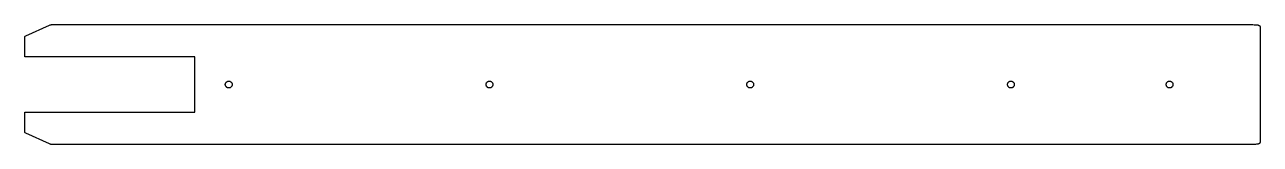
# Model space of a CAD drawing. Extents: x -548 to 542, y -16 to 90.
import ezdxf

# ---------------------------------------------------------------- set-up
doc = ezdxf.new("R2010")
doc.units = 0
doc.layers.add('layer_1', color=250, linetype='CONTINUOUS')

msp = doc.modelspace()

# ---------------------------------------------------------------- linework, layer by layer
at = {"layer": 'layer_1'}
for points in [[(-523.7, 89.7), (535.5, 89.7), (536.8, 89.6), (537.8, 89.6), (538.8, 89.5), (539.5, 89.4), (539.9, 89.4), (540.2, 89.3), (540.5, 89.2), (540.7, 89.1), (540.9, 89), (541.1, 88.9), (541.3, 88.8), (541.5, 88.7), (541.6, 88.5), (541.7, 88.4), (541.8, 88.2), (541.9, 88), (542, 87.8), (542, 87.6), (542.1, 87.2), (542.1, 86.6), (542.1, 86.1), (542.1, 84.7), (542.1, 36.6), (542.1, -11.5), (542.1, -12.8), (542.1, -13.4), (542.1, -13.9), (542, -14.4), (542, -14.6), (541.9, -14.8), (541.8, -15), (541.7, -15.2), (541.6, -15.3), (541.5, -15.5), (541.3, -15.6), (541.1, -15.7), (540.9, -15.8), (540.7, -15.9), (540.5, -16), (540.2, -16.1), (539.9, -16.2), (539.5, -16.2), (538.8, -16.3), (537.8, -16.4), (536.8, -16.4), (535.5, -16.4), (-523.7, -16.4), (-524.4, -16.4), (-524.6, -16.4), (-524.8, -16.4), (-525.1, -16.3), (-525.3, -16.2), (-525.9, -15.9), (-546.9, -6.4), (-547.5, -6.1), (-547.7, -6), (-547.8, -6), (-547.8, -5.9), (-547.8, -5.8), (-547.9, -5.8), (-547.9, -5.6), (-547.9, -4.8), (-547.9, 12.1), (-397.9, 12.1), (-397.9, 61.1), (-547.9, 61.1), (-547.9, 78), (-547.9, 78.8), (-547.9, 79), (-547.8, 79.1), (-547.8, 79.1), (-547.8, 79.2), (-547.7, 79.2), (-547.5, 79.3), (-546.9, 79.6), (-525.9, 89.2), (-525.3, 89.5), (-525.1, 89.5), (-524.8, 89.6), (-524.6, 89.6), (-524.4, 89.7), (-523.7, 89.7)], [(-367.9, 39.6), (-367.6, 39.6), (-367.3, 39.6), (-367, 39.5), (-366.7, 39.4), (-366.4, 39.3), (-366.2, 39.1), (-366, 38.9), (-365.8, 38.7), (-365.6, 38.5), (-365.4, 38.3), (-365.2, 38), (-365.1, 37.8), (-365, 37.5), (-364.9, 37.2), (-364.9, 36.9), (-364.9, 36.6), (-364.9, 36.3), (-364.9, 36), (-365, 35.7), (-365.1, 35.4), (-365.2, 35.2), (-365.4, 34.9), (-365.6, 34.7), (-365.8, 34.5), (-366, 34.3), (-366.2, 34.1), (-366.4, 34), (-366.7, 33.8), (-367, 33.7), (-367.3, 33.7), (-367.6, 33.6), (-367.9, 33.6), (-368.2, 33.6), (-368.5, 33.7), (-368.8, 33.7), (-369, 33.8), (-369.3, 34), (-369.6, 34.1), (-369.8, 34.3), (-370, 34.5), (-370.2, 34.7), (-370.4, 34.9), (-370.5, 35.2), (-370.6, 35.4), (-370.7, 35.7), (-370.8, 36), (-370.9, 36.3), (-370.9, 36.6), (-370.9, 36.9), (-370.8, 37.2), (-370.7, 37.5), (-370.6, 37.8), (-370.5, 38), (-370.4, 38.3), (-370.2, 38.5), (-370, 38.7), (-369.8, 38.9), (-369.6, 39.1), (-369.3, 39.3), (-369, 39.4), (-368.8, 39.5), (-368.5, 39.6), (-368.2, 39.6), (-367.9, 39.6)], [(-137.9, 39.6), (-137.6, 39.6), (-137.3, 39.6), (-137, 39.5), (-136.7, 39.4), (-136.4, 39.3), (-136.2, 39.1), (-136, 38.9), (-135.8, 38.7), (-135.6, 38.5), (-135.4, 38.3), (-135.2, 38), (-135.1, 37.8), (-135, 37.5), (-134.9, 37.2), (-134.9, 36.9), (-134.9, 36.6), (-134.9, 36.3), (-134.9, 36), (-135, 35.7), (-135.1, 35.4), (-135.2, 35.2), (-135.4, 34.9), (-135.6, 34.7), (-135.8, 34.5), (-136, 34.3), (-136.2, 34.1), (-136.4, 34), (-136.7, 33.8), (-137, 33.7), (-137.3, 33.7), (-137.6, 33.6), (-137.9, 33.6), (-138.2, 33.6), (-138.5, 33.7), (-138.8, 33.7), (-139, 33.8), (-139.3, 34), (-139.6, 34.1), (-139.8, 34.3), (-140, 34.5), (-140.2, 34.7), (-140.4, 34.9), (-140.5, 35.2), (-140.6, 35.4), (-140.7, 35.7), (-140.8, 36), (-140.9, 36.3), (-140.9, 36.6), (-140.9, 36.9), (-140.8, 37.2), (-140.7, 37.5), (-140.6, 37.8), (-140.5, 38), (-140.4, 38.3), (-140.2, 38.5), (-140, 38.7), (-139.8, 38.9), (-139.6, 39.1), (-139.3, 39.3), (-139, 39.4), (-138.8, 39.5), (-138.5, 39.6), (-138.2, 39.6), (-137.9, 39.6)], [(92.1, 39.6), (92.4, 39.6), (92.7, 39.6), (93, 39.5), (93.3, 39.4), (93.6, 39.3), (93.8, 39.1), (94, 38.9), (94.2, 38.7), (94.4, 38.5), (94.6, 38.3), (94.8, 38), (94.9, 37.8), (95, 37.5), (95.1, 37.2), (95.1, 36.9), (95.1, 36.6), (95.1, 36.3), (95.1, 36), (95, 35.7), (94.9, 35.4), (94.8, 35.2), (94.6, 34.9), (94.4, 34.7), (94.2, 34.5), (94, 34.3), (93.8, 34.1), (93.6, 34), (93.3, 33.8), (93, 33.7), (92.7, 33.7), (92.4, 33.6), (92.1, 33.6), (91.8, 33.6), (91.5, 33.7), (91.2, 33.7), (91, 33.8), (90.7, 34), (90.4, 34.1), (90.2, 34.3), (90, 34.5), (89.8, 34.7), (89.6, 34.9), (89.5, 35.2), (89.4, 35.4), (89.3, 35.7), (89.2, 36), (89.1, 36.3), (89.1, 36.6), (89.1, 36.9), (89.2, 37.2), (89.3, 37.5), (89.4, 37.8), (89.5, 38), (89.6, 38.3), (89.8, 38.5), (90, 38.7), (90.2, 38.9), (90.4, 39.1), (90.7, 39.3), (91, 39.4), (91.2, 39.5), (91.5, 39.6), (91.8, 39.6), (92.1, 39.6)], [(322.1, 39.6), (322.4, 39.6), (322.7, 39.6), (323, 39.5), (323.3, 39.4), (323.6, 39.3), (323.8, 39.1), (324, 38.9), (324.2, 38.7), (324.4, 38.5), (324.6, 38.3), (324.8, 38), (324.9, 37.8), (325, 37.5), (325.1, 37.2), (325.1, 36.9), (325.1, 36.6), (325.1, 36.3), (325.1, 36), (325, 35.7), (324.9, 35.4), (324.8, 35.2), (324.6, 34.9), (324.4, 34.7), (324.2, 34.5), (324, 34.3), (323.8, 34.1), (323.6, 34), (323.3, 33.8), (323, 33.7), (322.7, 33.7), (322.4, 33.6), (322.1, 33.6), (321.8, 33.6), (321.5, 33.7), (321.2, 33.7), (321, 33.8), (320.7, 34), (320.4, 34.1), (320.2, 34.3), (320, 34.5), (319.8, 34.7), (319.6, 34.9), (319.5, 35.2), (319.4, 35.4), (319.3, 35.7), (319.2, 36), (319.1, 36.3), (319.1, 36.6), (319.1, 36.9), (319.2, 37.2), (319.3, 37.5), (319.4, 37.8), (319.5, 38), (319.6, 38.3), (319.8, 38.5), (320, 38.7), (320.2, 38.9), (320.4, 39.1), (320.7, 39.3), (321, 39.4), (321.2, 39.5), (321.5, 39.6), (321.8, 39.6), (322.1, 39.6)], [(462.1, 39.6), (462.4, 39.6), (462.7, 39.6), (463, 39.5), (463.3, 39.4), (463.6, 39.3), (463.8, 39.1), (464, 38.9), (464.2, 38.7), (464.4, 38.5), (464.6, 38.3), (464.8, 38), (464.9, 37.8), (465, 37.5), (465.1, 37.2), (465.1, 36.9), (465.1, 36.6), (465.1, 36.3), (465.1, 36), (465, 35.7), (464.9, 35.4), (464.8, 35.2), (464.6, 34.9), (464.4, 34.7), (464.2, 34.5), (464, 34.3), (463.8, 34.1), (463.6, 34), (463.3, 33.8), (463, 33.7), (462.7, 33.7), (462.4, 33.6), (462.1, 33.6), (461.8, 33.6), (461.5, 33.7), (461.2, 33.7), (461, 33.8), (460.7, 34), (460.4, 34.1), (460.2, 34.3), (460, 34.5), (459.8, 34.7), (459.6, 34.9), (459.5, 35.2), (459.4, 35.4), (459.3, 35.7), (459.2, 36), (459.1, 36.3), (459.1, 36.6), (459.1, 36.9), (459.2, 37.2), (459.3, 37.5), (459.4, 37.8), (459.5, 38), (459.6, 38.3), (459.8, 38.5), (460, 38.7), (460.2, 38.9), (460.4, 39.1), (460.7, 39.3), (461, 39.4), (461.2, 39.5), (461.5, 39.6), (461.8, 39.6), (462.1, 39.6)]]:
    msp.add_lwpolyline(points, close=True, dxfattribs=at)

doc.saveas('drawing.dxf')
